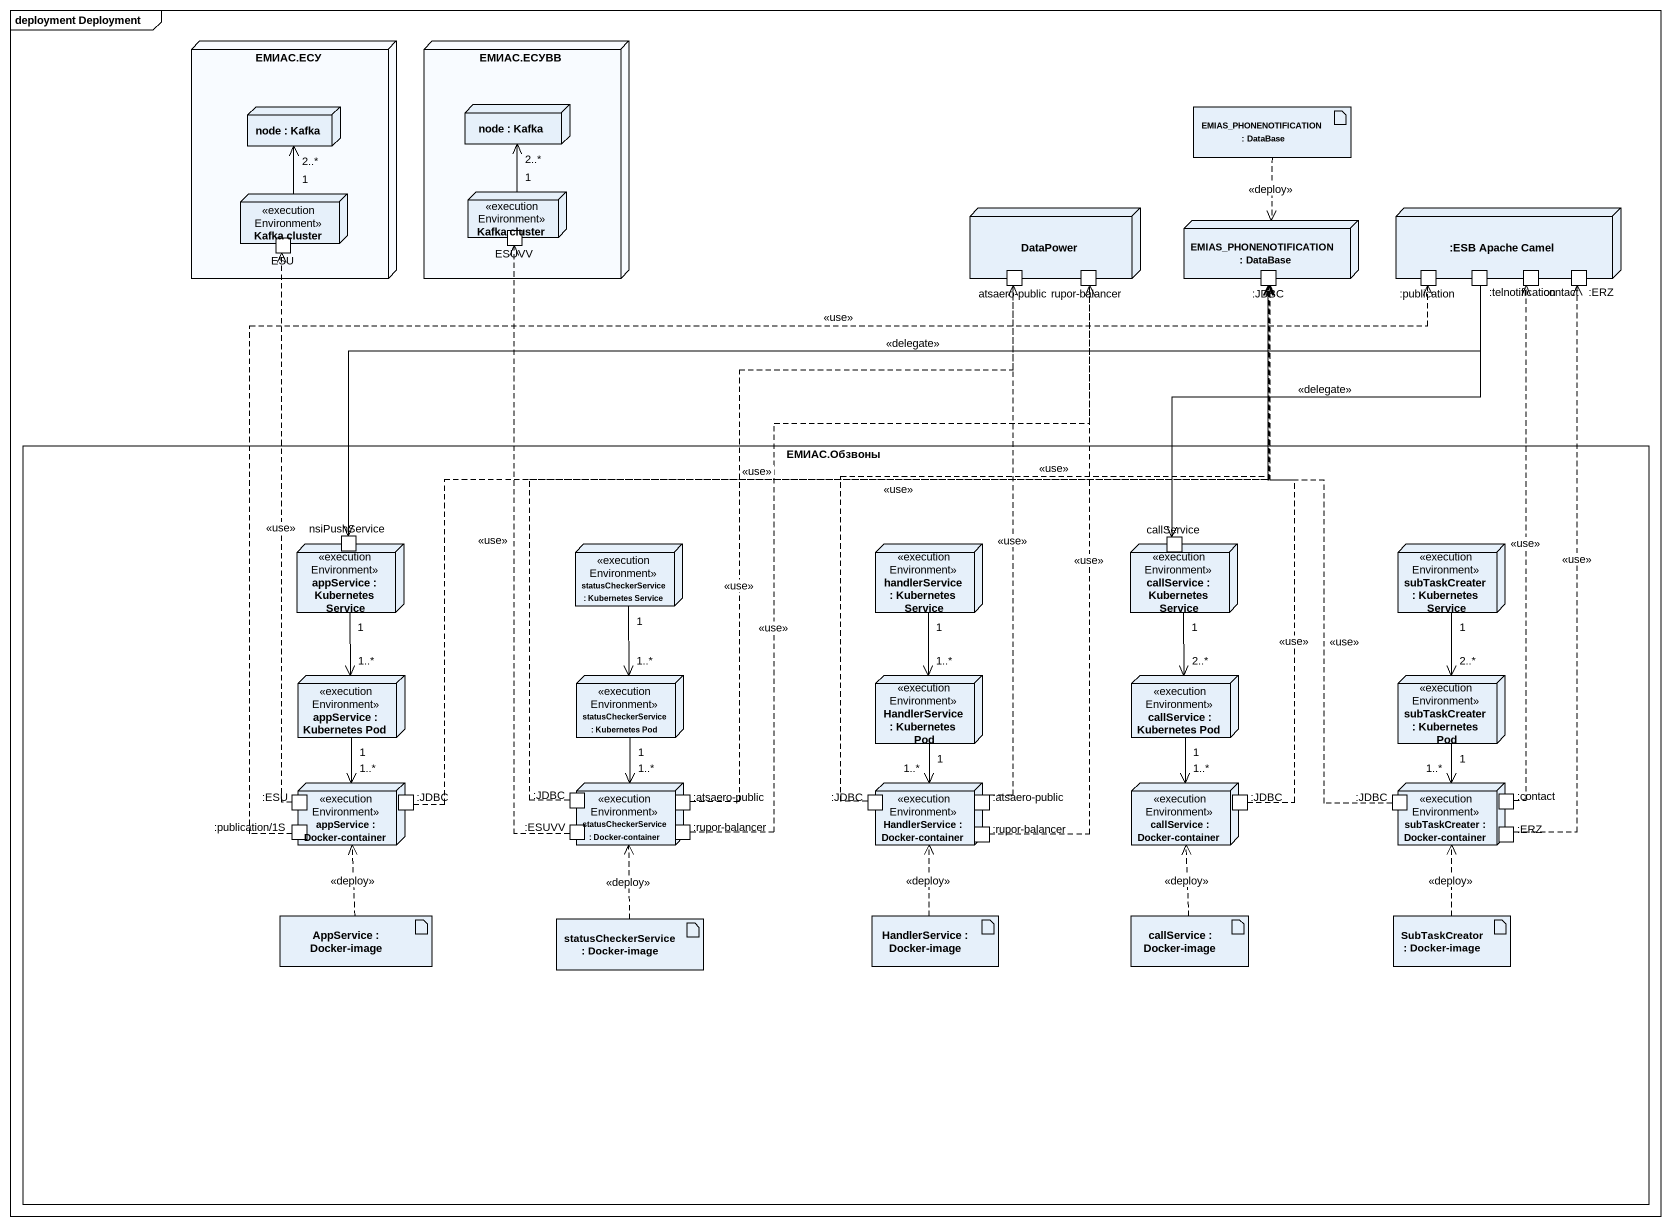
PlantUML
@startuml
mainframe deployment Deployment
node "ЕМИАС.ЕСУ" as ЕМИАС_ЕСУ {
  node "node : Kafka" as node_
  node "Kafka cluster" as Kafka_cluster <<executionEnvironment>> {
    port ESU
  }
}
node "ЕМИАС.ЕСУВВ" as ЕМИАС_ЕСУВВ {
  node "node : Kafka" as node__2
  node "Kafka cluster" as Kafka_cluster_2 <<executionEnvironment>> {
    port ESUVV
  }
}
artifact "EMIAS_PHONENOTIFICATION : DataBase" as EMIAS_PHONENOTIFICATION
node DataPower {
  port "atsaero-public" as atsaero_public
  port "rupor-balancer" as rupor_balancer
}
node ":ESB Apache Camel" as ESB_Apache_Camel {
  port ":publication" as publication
  port ":telnotification" as telnotification
  port ":contact" as contact
  port ":ERZ" as ERZ
}
node "EMIAS_PHONENOTIFICATION : DataBase" as EMIAS_PHONENOTIFICATION_2 {
  port ":JDBC" as JDBC
}
rectangle "ЕМИАС.Обзвоны" as ЕМИАС_Обзвоны {
  node "appService : Kubernetes Service" as appService <<executionEnvironment>> {
    port nsiPushService
  }
  node "statusCheckerService : Kubernetes Service" as statusCheckerService <<executionEnvironment>>
  node "handlerService : Kubernetes Service" as handlerService <<executionEnvironment>>
  node "callService : Kubernetes Service" as callService_2 <<executionEnvironment>> {
    port callService
  }
  node "subTaskCreater : Kubernetes Service" as subTaskCreater <<executionEnvironment>>
  node "appService : Kubernetes Pod" as appService_2 <<executionEnvironment>>
  node "statusCheckerService : Kubernetes Pod" as statusCheckerService_2 <<executionEnvironment>>
  node "HandlerService : Kubernetes Pod" as HandlerService <<executionEnvironment>>
  node "callService : Kubernetes Pod" as callService_3 <<executionEnvironment>>
  node "subTaskCreater : Kubernetes Pod" as subTaskCreater_2 <<executionEnvironment>>
  node "appService : Docker-container" as appService_3 <<executionEnvironment>> {
    port ":ESU" as ESU_2
    port ":JDBC" as JDBC_2
    port ":publication/1S" as publication_1S
  }
  node "statusCheckerService : Docker-container" as statusCheckerService_3 <<executionEnvironment>> {
    port ":JDBC" as JDBC_3
    port ":atsaero-public" as atsaero_public_2
    port ":ESUVV" as ESUVV_2
    port ":rupor-balancer" as rupor_balancer_2
  }
  node "HandlerService : Docker-container" as HandlerService_2 <<executionEnvironment>> {
    port ":JDBC" as JDBC_4
    port ":atsaero-public" as atsaero_public_3
    port ":rupor-balancer" as rupor_balancer_3
  }
  node "callService : Docker-container" as callService_4 <<executionEnvironment>> {
    port ":JDBC" as JDBC_5
  }
  node "subTaskCreater : Docker-container" as subTaskCreater_3 <<executionEnvironment>> {
    port ":JDBC" as JDBC_6
    port ":contact" as contact_2
    port ":ERZ" as ERZ_2
  }
  artifact "AppService : Docker-image" as AppService
  artifact "statusCheckerService : Docker-image" as statusCheckerService_4
  artifact "HandlerService : Docker-image" as HandlerService_3
  artifact "callService : Docker-image" as callService_5
  artifact "SubTaskCreator : Docker-image" as SubTaskCreator
}
EMIAS_PHONENOTIFICATION ..> EMIAS_PHONENOTIFICATION_2 : <<deploy>>
Kafka_cluster "1" -up-> "2..*" node_
Kafka_cluster_2 "1" -up-> "2..*" node__2
telnotification -left-> nsiPushService : <<delegate>>
telnotification --> callService : <<delegate>>
appService "1" --> "1..*" appService_2
statusCheckerService "1" --> "1..*" statusCheckerService_2
handlerService "1" --> "1..*" HandlerService
callService_2 "1" --> "2..*" callService_3
subTaskCreater "1" --> "2..*" subTaskCreater_2
appService_2 "1" --> "1..*" appService_3
statusCheckerService_2 "1" --> "1..*" statusCheckerService_3
HandlerService "1" --> "1..*" HandlerService_2
callService_3 "1" --> "1..*" callService_4
subTaskCreater_2 "1" --> "1..*" subTaskCreater_3
ESU_2 .up.> ESU : <<use>>
JDBC_2 .up.> JDBC : <<use>>
JDBC_3 .up.> JDBC : <<use>>
atsaero_public_2 .up.> atsaero_public : <<use>>
JDBC_4 .up.> JDBC : <<use>>
atsaero_public_3 .up.> atsaero_public : <<use>>
JDBC_5 .up.> JDBC : <<use>>
JDBC_6 .up.> JDBC : <<use>>
contact_2 .up.> contact : <<use>>
publication_1S .right.> publication : <<use>>
ESUVV_2 .up.> ESUVV : <<use>>
rupor_balancer_2 .up.> rupor_balancer : <<use>>
rupor_balancer_3 .up.> rupor_balancer : <<use>>
ERZ_2 .up.> ERZ : <<use>>
AppService .up.> appService_3 : <<deploy>>
statusCheckerService_4 .up.> statusCheckerService_3 : <<deploy>>
HandlerService_3 .up.> HandlerService_2 : <<deploy>>
callService_5 .up.> callService_4 : <<deploy>>
SubTaskCreator .up.> subTaskCreater_3 : <<deploy>>
@enduml
